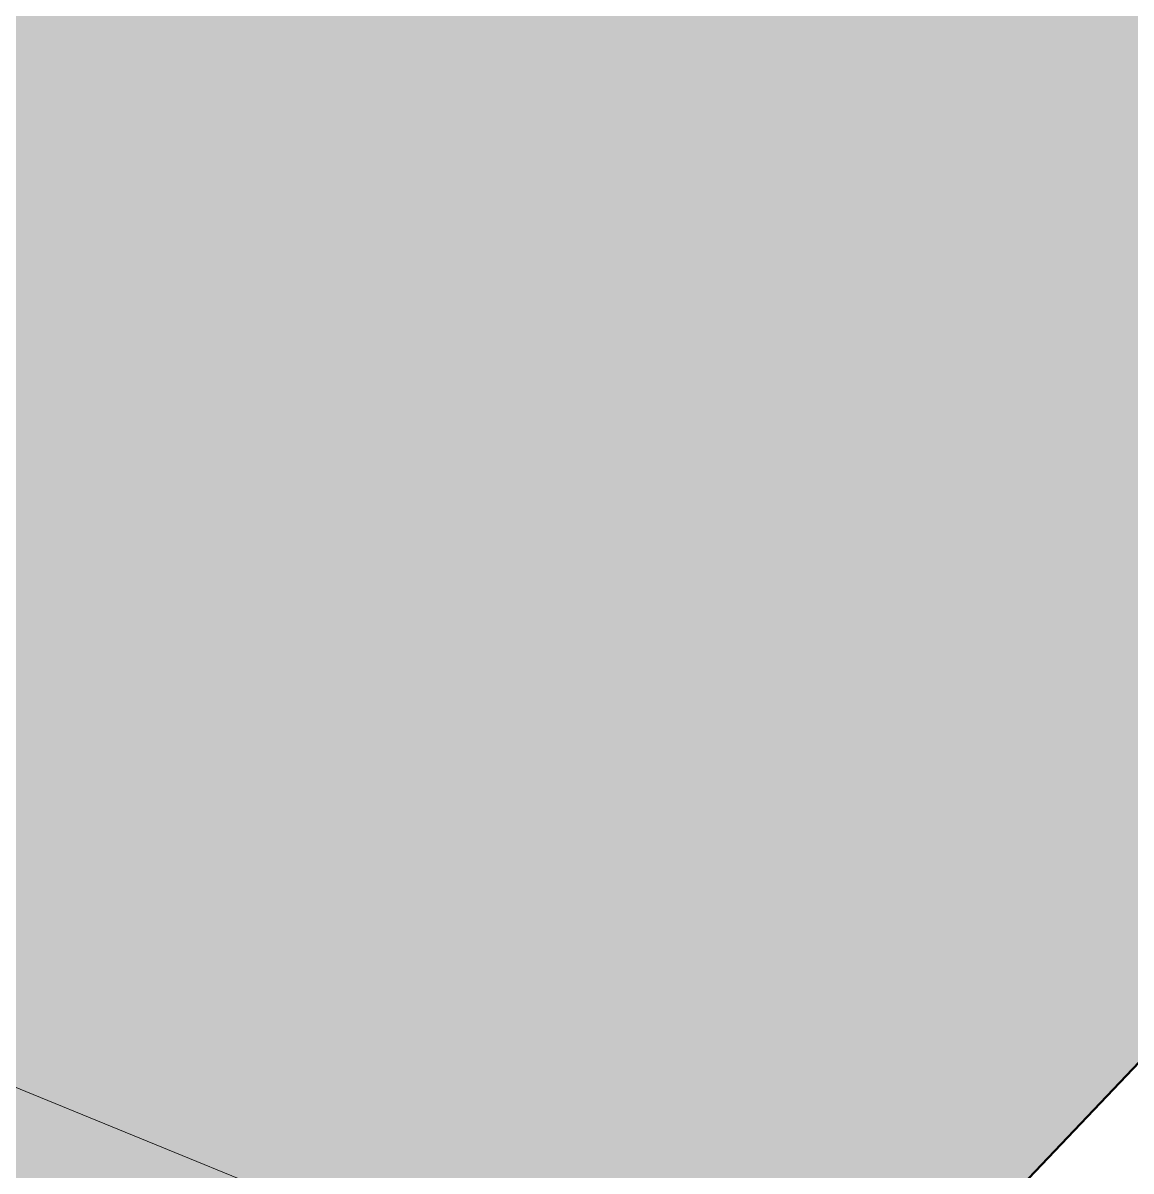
# Model space of a CAD drawing. Header units: inches. Extents: x 46944 to 1771531, y 9954 to 15548976.
# Drawn here: x 221567.5 to 221579.41, y 1549597.45 to 1549609.8 of the extents above; entities that cross this region are included whole.
import ezdxf

# ---------------------------------------------------------------- set-up
doc = ezdxf.new("R2010")
doc.units = ezdxf.units.IN
doc.header["$MEASUREMENT"] = 0
doc.layers.add('plot hatching', color=7, linetype='Continuous', true_color=0xffffdb)
doc.layers.add('PROJECT BOUNDARY', color=5, linetype='Continuous', lineweight=50)
doc.layers.add('UUL', color=90, linetype='Continuous')

msp = doc.modelspace()

# ---------------------------------------------------------------- hatches: boundary and pattern name
at = {"layer": 'plot hatching'}
h = msp.add_hatch(color=256, dxfattribs=at)
h.dxf.hatch_style = 1
h.paths.add_polyline_path([(221918.31309, 1553054.49358), (221860.00434, 1553123.04602), (221829.53953, 1553160.04817), (221757.06737, 1553234.56788), (221720.05179, 1553274.24056), (221678.7423, 1553337.38414), (221666.83844, 1553350.04084), (221644.76773, 1553371.73492), (221600.43777, 1553452.90564), (221578.39295, 1553543.40543), (221570.9757, 1553587.17275), (221527.35632, 1553714.92327), (221500.9395, 1553807.38215), (221492.43225, 1553890.95559), (221506.37732, 1553939.67741), (221527.9296, 1553981.34036), (221675.59486, 1554161.92759), (221663.54786, 1554179.7378), (221642.54638, 1554228.8684), (221544.69516, 1554246.88246), (221494.91141, 1554102.75896), (221466.64895, 1553993.92508), (221433.34428, 1554001.97044), (221407.90357, 1553979.36025), (221367.30152, 1553945.90346), (221340.91415, 1553858.01881), (221306.10042, 1553844.10623), (221150.02484, 1553843.1254), (221124.52617, 1553903.46716), (220850.26982, 1553940.84515), (220756.5976, 1553677.34453), (220584.70413, 1553679.92751), (220661.40816, 1553823.132), (220610.86028, 1553906.80147), (220501.89883, 1553894.48397), (220459.4471, 1553874.25437), (220385.11413, 1553846.66289), (220379.61966, 1553814.50828), (220369.41912, 1553776.07755), (220344.31196, 1553736.86184), (220300.47399, 1553684.19855), (220212.05944, 1553685.52712), (220212.92993, 1553743.45709), (220226.92687, 1553809.12351), (220233.39166, 1553852.18339), (220261.39767, 1553927.53726), (220349.71546, 1554091.16041), (220320.30247, 1554126.31553), (220291.41104, 1554147.97569), (220227.74829, 1554160.83026), (220171.32117, 1554047.80341), (220151.83583, 1553936.32604), (220092.48832, 1553836.32984), (219945.58476, 1553752.94859), (219924.95561, 1553769.1485), (219874.15909, 1553634.61342), (219878.75601, 1553433.47657), (219784.06377, 1553328.68515), (219781.36025, 1553558.8974), (219791.80069, 1553665.3692), (219790.99973, 1553834.2517), (219626.77254, 1553818.43647), (219625.5445, 1553794.48958), (219645.37023, 1553759.67366), (219619.10942, 1553664.0679), (219612.28821, 1553639.3091), (219602.51329, 1553546.44728), (219668.02507, 1553539.5513), (219671.59281, 1553507.44166), (219636.58174, 1553404.90925), (219643.20023, 1553337.30616), (219681.81617, 1553319.01439), (219675.85996, 1553257.66547), (219646.712, 1553267.92123), (219546.2437, 1553098.19807), (219543.70671, 1553011.76826), (219525.90407, 1552964.94747), (219493.54536, 1552972.03069), (219462.57199, 1552912.88836), (219418.04068, 1552917.59858), (219412.15858, 1552833.77669), (219438.56968, 1552806.81796), (219468.07546, 1552825.2001), (219563.26982, 1552803.94337), (219580.35274, 1552811.93003), (219634.15357, 1552801.50639), (219654.50486, 1552818.12528), (219762.32064, 1552800.73098), (219774.65268, 1552688.59175), (219768.97387, 1552624.52822), (221603.00543, 1552628.57982), (221981.96769, 1552628.8066), (221967.17081, 1552648.46317), (222144.84748, 1552782.40267), (222131.78188, 1552800.56152), (222063.8558, 1552892.59563), (222041.77788, 1552920.78158), (221990.42279, 1552978.00338)])
h.paths.add_polyline_path([(222340.22117, 1552413.69787), (222319.84118, 1552520.01102), (222312.51168, 1552537.62382), (222295.63344, 1552582.99087), (222117.52839, 1552448.72417), (221981.96793, 1552628.80628), (219768.97387, 1552624.52822), (219751.8011, 1552564.87457), (219732.51689, 1552477.62032), (219787.71067, 1552450.75302), (219790.01284, 1552450.50137), (219810.40223, 1552464.58047), (219819.38262, 1552468.29092), (219828.71993, 1552346.37332), (219887.07072, 1552323.60874), (219803.89826, 1552140.78693), (219813.42188, 1552073.72928), (219680.46831, 1551866.27682), (219691.52716, 1551784.98763), (219587.39094, 1551681.83836), (222588.38137, 1551656.28875), (222616.53635, 1551730.71976), (222623.84454, 1551778.41835), (222616.07049, 1551852.36135), (222590.47081, 1551904.98456), (222486.15655, 1552056.7458), (222433.56255, 1552127.27442), (222402.49895, 1552176.13837), (222368.64656, 1552250.42212)])
h.paths.add_polyline_path([(222593.6945, 1551188.2575), (222547.47327, 1551522.36877), (222564.20538, 1551589.87002), (222588.38137, 1551656.28875), (219587.39094, 1551681.83836), (219576.10296, 1551587.54337), (219589.96483, 1551574.09673), (219625.01546, 1551586.64698), (219649.86364, 1551543.48573), (219527.58592, 1551469.67121), (219515.42932, 1551401.00974), (219502.67512, 1551380.11711), (219500.4019, 1551371.75702), (219510.52074, 1551241.03784), (219474.77906, 1551136.0704), (219435.66718, 1550937.45286), (219299.74044, 1550940.54415), (219294.06591, 1550926.50743), (219258.04194, 1550912.4165), (219272.50705, 1550803.94858), (221454.58227, 1550799.99717), (222383.61043, 1550800.42881), (222385.34666, 1550933.4812), (222608.30054, 1550930.12314)])
h.paths.add_polyline_path([(222121.31051, 1550146.0969), (222492.49133, 1550512.50014), (222611.01911, 1550678.55445), (222382.08464, 1550683.50248), (222383.61043, 1550800.42881), (221454.58227, 1550799.99717), (219272.50705, 1550803.94858), (219275.49165, 1550781.5683), (219281.13926, 1550691.6245), (219226.38399, 1550643.85622), (219172.15268, 1550517.1294), (219136.92113, 1550407.13887), (219102.34845, 1550330.16546), (219076.61298, 1550254.98915), (219071.81996, 1550219.53884), (219077.08307, 1550134.04445), (219155.26581, 1550164.38988), (219201.81636, 1550206.91054), (219282.46895, 1550166.04883), (219303.71935, 1550163.12803), (219349.66374, 1550151.71055), (219410.23373, 1550163.09626), (219509.96825, 1550114.93126), (219515.73859, 1550118.07107), (220503.66763, 1549512.31065), (220503.68249, 1549520.42093), (220501.84744, 1549529.6655), (220498.71794, 1549550.77094), (220503.07941, 1549582.46293), (220514.39804, 1549607.17376), (220550.67909, 1549636.71057), (220574.41481, 1549647.05865), (220577.46934, 1549649.08858), (220577.59922, 1549649.96448), (220576.6606, 1549652.67362), (220521.48782, 1549700), (220501.09276, 1549707.07524), (220473.18131, 1549730.71865), (220457.97406, 1549753.31413), (220423.85137, 1549808.70962), (220410.01084, 1549833.88372), (221805.96031, 1549830.04623), (221973.26336, 1549993.22835), (222047.82813, 1550074.88976)])
h.paths.add_polyline_path([(221638.76783, 1548652.27686), (221583.75665, 1548676.06047), (221561.39626, 1548684.48993), (221429.97394, 1548754.58041), (221398.3204, 1548815.26477), (221376.3632, 1548893.01811), (221360.19861, 1548975.06373), (221362.17623, 1549054.67234), (221377.65528, 1549149.93535), (221391.18412, 1549233.92821), (221410.72786, 1549331.71208), (221439.12509, 1549409.40475), (221464.02394, 1549465.16704), (221494.41161, 1549509.10116), (221725.8827, 1549752.64317), (221805.96031, 1549830.04623), (220457.17321, 1549830.04623), (220410.01084, 1549833.88372), (220473.18131, 1549730.71865), (220521.48782, 1549700), (220527.80719, 1549697.80775), (220558.75437, 1549676.06235), (220580.99648, 1549648.95436), (220580.3906, 1549649.47408), (220574.19545, 1549646.91287), (220514.39804, 1549607.17376), (220503.07941, 1549582.46293), (220503.68249, 1549520.42093), (220505.51753, 1549511.17636), (220503.66763, 1549512.31065), (220503.62986, 1549491.68806), (220494.69082, 1549470.94258), (220471.77465, 1549446.74366), (220455.03422, 1549399.6089), (220453.97748, 1549374.14612), (220404.8192, 1549262.5656), (220373.83907, 1549124.24716), (220362.00806, 1549123.1383), (220311.12082, 1549138.41582), (220283.41678, 1549132.03337), (220257.88946, 1549121.3279), (220225.59058, 1549091.58781), (220156.87276, 1549070.648), (220149.85942, 1549042.72106), (220147.4364, 1549012.41667), (220130.84932, 1548985.5893), (220093.16063, 1548975.84338), (220065.53376, 1548951.75433), (220041.32302, 1548925.32448), (220004.97734, 1548916.95857), (219992.28035, 1548892.02267), (219978.78972, 1548883.06433), (220000, 1548755.28582), (220018.40399, 1548639.11437), (219999.3709, 1548616.93284), (219983.71167, 1548603.58847), (219939.9759, 1548593.70934), (219906.60322, 1548586.49082), (219890.09594, 1548577.11279), (219856.78046, 1548553.07338), (219836.46879, 1548525.85991), (220270.20463, 1548403.48366), (220402.74354, 1548363.97051), (220417.68927, 1548347.41731), (220591.41727, 1548255.79108), (220707.4906, 1548184.49967), (220886.81695, 1548078.25872), (220865.08931, 1548030.20921), (220836.30553, 1547958.3564), (220942.49187, 1547917.36515), (220904.66122, 1547818.35679), (220980.00354, 1547787.53419), (221026.49123, 1547793.13826), (220995.07877, 1547552.183), (221138.66761, 1547411.65202), (221235.65744, 1547376.94657), (221283.03078, 1547341.86814), (221271.42364, 1547324.75854), (221209.11423, 1547321.90159), (221175.90943, 1547318.226), (221109.26293, 1547292.56245), (221132.26655, 1547283.92816), (221147.70082, 1547276.02337), (221191.84565, 1547275.89434), (221255.63753, 1547272.45584), (221265.08333, 1547181.28551), (221528.0781, 1547103.98972), (221733.05129, 1547047.71786), (221882.15149, 1547012.56847), (221835.22364, 1547189.34927), (221939.0297, 1547201.17636), (221947.5022, 1548556.93878), (221884.8115, 1548575.45001), (221751.83289, 1548617.64587)])
h.paths.add_polyline_path([(223033.34086, 1547743.30328), (223009.53904, 1547836.44436), (223000.92211, 1547920.72398), (222984.49811, 1547988.17983), (222963.88259, 1548021.7875), (222922.00225, 1548073.01374), (222892.82159, 1548101.21316), (222763.21966, 1548222.6894), (222666.5454, 1548321.13185), (222649.84013, 1548331.88966), (222604.29103, 1548346.3929), (222446.25182, 1548373.21489), (222370.49333, 1548395.3371), (222307.70721, 1548415.33466), (222245.6318, 1548443.78246), (222110.70884, 1548501.63297), (222066.8176, 1548520.05365), (221947.50854, 1548557.95387), (221939.0297, 1547201.17636), (221984.40264, 1547195.05828), (222035.57418, 1547201.60368), (222099.7454, 1547192.05722), (222208.84689, 1547184.09803), (222243.29839, 1547137.94154), (222253.41825, 1547098.61335), (222299.54592, 1547109.37115), (222406.36398, 1547087.16931), (222509.62089, 1547065.70764), (222610.96443, 1547069.28655), (222692.02523, 1547072.14918), (222823.04421, 1547099.78439), (222875.91655, 1547120.35379), (222929.04051, 1547141.02109), (223097.24141, 1547232.56721), (223146.43024, 1547258.89826), (223187.16686, 1547292.9862), (223360.83437, 1547379.85748), (223437.13028, 1547418.86902), (223459.83106, 1547402.9746), (223506.16978, 1547415.05232), (223533.38871, 1547466.40709), (223530.07696, 1547485.0989), (223520.72595, 1547492.30308), (223481.01488, 1547492.77294), (223343.94024, 1547522.5555), (223219.97979, 1547580.34834), (223160.29463, 1547614.56365), (223114.52633, 1547650.4754), (223071.52208, 1547689.67172)])
h.paths.add_polyline_path([(223575.1, 1548499.549), (223534.54, 1548584.929), (223567.2059, 1548697.76604), (223625.088, 1548739.998), (223725.409, 1548750.386), (223774.367, 1548769.562), (223886.343, 1548888.733), (224090.848, 1549064.517), (224159.536, 1549161.784), (224270.295, 1549277.293), (224305.659, 1549356.894), (224293.631, 1549398.533), (224247.972, 1549429.44), (224186.06266, 1549445.88799), (224093.20444, 1549470.55845), (223921.65434, 1549097.2605), (223773.93558, 1549222.32027), (223702.53026, 1549247.52778), (223633.42057, 1549272.25247), (223503.10335, 1549272.25247), (223376.88725, 1548992.3605), (223377.45539, 1548934.24862), (223344.99629, 1548941.36289), (223297.90985, 1548951.68313), (223259.72062, 1548963.15932), (223201.47794, 1548878.94528), (223217.77281, 1548795.12138), (223185.94369, 1548805.46411), (223082.98514, 1548840.00633), (222994.3058, 1548822.53895), (221710.68414, 1549371.64859), (221671.80634, 1549391.38852), (221562.45565, 1549383.95641), (221531.42385, 1549297.80834), (221514.22008, 1549211.73211), (221501.05094, 1549129.97248), (221486.92588, 1549043.04231), (221485.50191, 1548985.72076), (221498.03007, 1548922.1324), (221515.11197, 1548861.64313), (221534.43221, 1548824.60346), (221565.17173, 1548795.04416), (221602.07512, 1548776.02453), (221771, 1548721), (221834.54333, 1548910.63714), (222071.58976, 1548831.20797), (222008.04642, 1548641.57083), (222333.86223, 1548514.96258), (222469.63214, 1548465.78608), (222539.44693, 1548455.22995), (222625.90439, 1548444.45786), (222699.61863, 1548420.98661), (222751.07444, 1548377.70843), (222826.56085, 1548304.20849), (222930.87568, 1548203.83461), (222997.12944, 1548139.1123), (223045.58502, 1548079.84353), (223077.74616, 1548027.41404), (223099.14782, 1547943.17657), (223108.26483, 1547854.00581), (223126.58075, 1547782.33211), (223172.52768, 1547706.14098), (223252.61865, 1547639.23755), (223324.53229, 1547608.7023), (223418.49008, 1547573.71959), (223501.59863, 1547551.81152), (223509.05781, 1547584.19203), (223477.40095, 1547692.1737), (223451.39624, 1547741.98656), (223452.084, 1547825.566), (223445.14, 1548014.864), (223468.344, 1548097.982), (223520.20442, 1548191.4321), (223554.42051, 1548257.03248)])

# ---------------------------------------------------------------- linework, layer by layer
at = {"layer": 'PROJECT BOUNDARY', "linetype": 'Continuous', "ltscale": 50}
msp.add_lwpolyline([(221939.0297, 1547201.17636), (221947.5022, 1548556.93878), (221884.8115, 1548575.45001), (221751.83289, 1548617.64587), (221638.76783, 1548652.27686), (221583.75665, 1548676.06047), (221561.39626, 1548684.48993), (221429.97394, 1548754.58041), (221398.3204, 1548815.26477), (221376.3632, 1548893.01811), (221360.19861, 1548975.06373), (221362.17623, 1549054.67234), (221377.65528, 1549149.93535), (221391.18412, 1549233.92821), (221410.72786, 1549331.71208), (221439.12509, 1549409.40475), (221464.02394, 1549465.16704), (221494.41161, 1549509.10116), (221725.8827, 1549752.64317), (221805.96031, 1549830.04623), (220457.17321, 1549830.04623)], dxfattribs=at)
at = {"layer": 'UUL', "lineweight": 5}
msp.add_lwpolyline([(221306.94989, 1549625.24863), (221338.54766, 1549662.40798), (221372.38311, 1549685.44488), (221395.70298, 1549694.51899), (221411.41966, 1549691.00359), (221424.13309, 1549675.12639), (221446.12617, 1549643.8697), (221455.57637, 1549609.7082), (221474.8281, 1549585.34526), (221501.97143, 1549567.85775), (221521.70636, 1549556.73545), (221537.025, 1549551.03367), (221577.91762, 1549594.05879), (221537.75299, 1549610.48898), (221507.43259, 1549627.59535), (221491.37379, 1549636.6555), (221464.94185, 1549677.86151), (221439.31105, 1549710.68191), (221425.27762, 1549728.65182), (221401.68114, 1549742.52949), (221374.39848, 1549737.98655), (221357.34194, 1549725.39119), (221319.63024, 1549697.5431)], dxfattribs=at)

doc.saveas('drawing.dxf')
